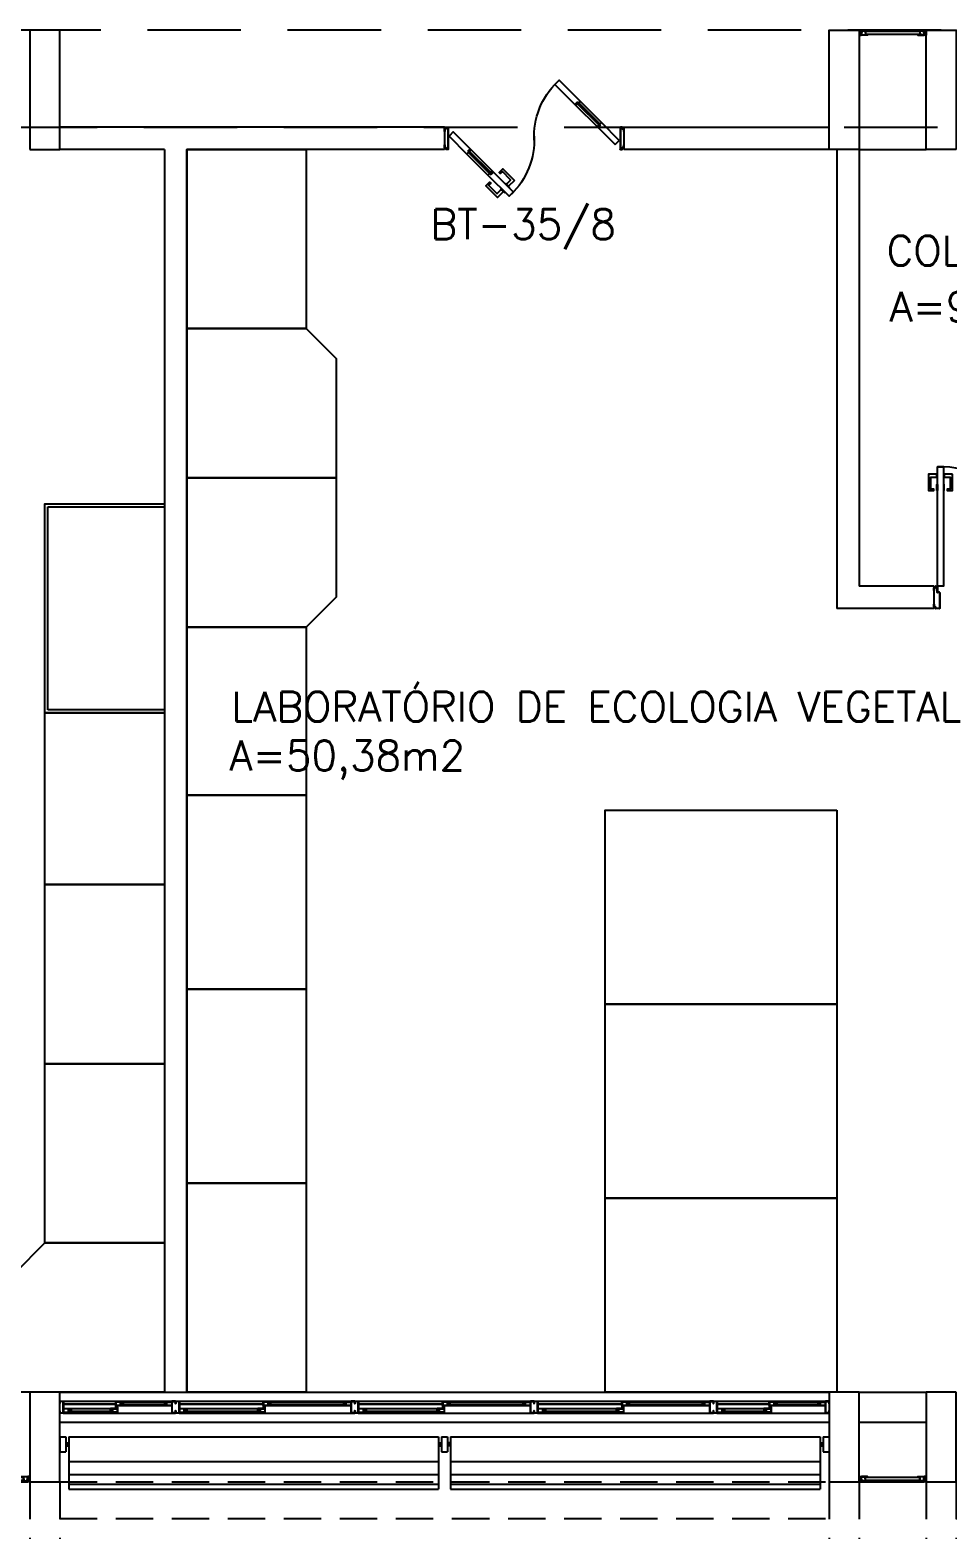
# Model space of a CAD drawing. Header units: millimetres. Extents: x 2128 to 2646, y 1972 to 2207.
# Drawn here: x 2408.46 to 2414.61, y 2008.99 to 2019.04 of the extents above; entities that cross this region are included whole.
import ezdxf

# ---------------------------------------------------------------- set-up
doc = ezdxf.new("R2010")
doc.units = ezdxf.units.MM
doc.linetypes.add('HIDDEN', pattern=[0.375, 0.25, -0.125])
for name, color, linetype in [('AR-ALV', 2, 'Continuous'), ('AR-BANCADAS', 1, 'Continuous'), ('AR-BRISES', 1, 'Continuous'), ('AR-ESQ', 1, 'Continuous'), ('AR-ESTC', 3, 'Continuous'), ('AR-PEITORIL', 1, 'Continuous'), ('AR-PERGOLAPROJ', 1, 'HIDDEN'), ('AR-PORTA', 1, 'Continuous'), ('AR-PROJ', 1, 'HIDDEN'), ('BC- VISTA', 1, 'Continuous'), ('BR-LINHAS', 1, 'Continuous'), ('BR-MONTANTE', 242, 'Continuous'), ('BR-PAINEL', 1, 'Continuous'), ('BR-SUPORTE', 1, 'Continuous'), ('DT-ESQ-BAGUETE-C', 1, 'Continuous'), ('DT-ESQ-BAGUETE-V', 1, 'Continuous'), ('DT-ESQ-CHAPA DOBRADA-V', 1, 'Continuous'), ('DT-ESQ-PERFIL CADEIRA-C', 2, 'Continuous'), ('DT-ESQ-PERFIL CADEIRA-V', 2, 'Continuous'), ('DT-ESQ-PERFIL U SIMPLES-C', 2, 'Continuous'), ('DT-ESQ-PERFIL U-C', 2, 'Continuous'), ('DT-ESQ-PERFIL U-V', 1, 'Continuous'), ('DT-ESQ-VENEZIANA-C', 1, 'Continuous'), ('DT-ESQ-VENEZIANA-V', 1, 'Continuous'), ('DT-ESQ-VIDRO-C', 2, 'Continuous'), ('DT-TXTMOD', 1, 'Continuous'), ('ENDEREÇO', 2, 'Continuous'), ('maçaneta', 1, 'Continuous'), ('mov', 1, 'Continuous'), ('PG-PROJ', 1, 'HIDDEN'), ('PM-PERFIL U-C', 2, 'Continuous'), ('PM-VIDRO', 2, 'Continuous'), ('pm1', 2, 'Continuous'), ('pm2', 2, 'Continuous'), ('TEXTO', 2, 'Continuous'), ('Área', 2, 'Continuous')]:
    doc.layers.add(name, color=color, linetype=linetype)
doc.styles.add('S10', font='simplex.shx', dxfattribs={"height": 0.1})
doc.styles.add('UNB-100', font='simplex.shx', dxfattribs={"height": 0.2})
doc.styles.add('UNB1-100', font='simplex.shx', dxfattribs={"height": 0.2})

# ---------------------------------------------------------------- blocks, each defined once
blk = doc.blocks.new('EF40-P')
at = {"layer": 'DT-ESQ-BAGUETE-C', "ltscale": 0.1}
for points in [[(0.422, -0.08), (0.409, -0.08), (0.409, -0.079), (0.422, -0.079, 0.414214), (0.422, -0.078), (0.422, -0.067, 0.414214), (0.422, -0.067), (0.409, -0.067), (0.409, -0.065), (0.422, -0.065, -0.414214), (0.424, -0.067), (0.424, -0.079, -0.414214)], [(0.702, -0.08), (0.715, -0.08), (0.715, -0.079), (0.702, -0.079, -0.414214), (0.702, -0.078), (0.702, -0.067, -0.414214), (0.702, -0.067), (0.715, -0.067), (0.715, -0.065), (0.702, -0.065, 0.414214), (0.7, -0.067), (0.7, -0.079, 0.414214)], [(1.41, -0.08), (1.396, -0.08), (1.396, -0.079), (1.409, -0.079, 0.414214), (1.41, -0.078), (1.41, -0.067, 0.414214), (1.409, -0.067), (1.396, -0.067), (1.396, -0.065), (1.41, -0.065, -0.414214), (1.411, -0.067), (1.411, -0.079, -0.414214)], [(1.901, -0.08), (1.915, -0.08), (1.915, -0.079), (1.902, -0.079, -0.414214), (1.901, -0.078), (1.901, -0.067, -0.414214), (1.902, -0.067), (1.915, -0.067), (1.915, -0.065), (1.901, -0.065, 0.414214), (1.9, -0.067), (1.9, -0.079, 0.414214)], [(2.61, -0.08), (2.596, -0.08), (2.596, -0.079), (2.609, -0.079, 0.414214), (2.61, -0.078), (2.61, -0.067, 0.414214), (2.609, -0.067), (2.596, -0.067), (2.596, -0.065), (2.61, -0.065, -0.414214), (2.611, -0.067), (2.611, -0.079, -0.414214)], [(3.101, -0.08), (3.115, -0.08), (3.115, -0.079), (3.102, -0.079, -0.414214), (3.101, -0.078), (3.101, -0.067, -0.414214), (3.102, -0.067), (3.115, -0.067), (3.115, -0.065), (3.101, -0.065, 0.414214), (3.1, -0.067), (3.1, -0.079, 0.414214)], [(3.81, -0.08), (3.796, -0.08), (3.796, -0.079), (3.809, -0.079, 0.414214), (3.81, -0.078), (3.81, -0.067, 0.414214), (3.809, -0.067), (3.796, -0.067), (3.796, -0.065), (3.81, -0.065, -0.414214), (3.811, -0.067), (3.811, -0.079, -0.414214)], [(4.301, -0.08), (4.315, -0.08), (4.315, -0.079), (4.302, -0.079, -0.414214), (4.301, -0.078), (4.301, -0.067, -0.414214), (4.302, -0.067), (4.315, -0.067), (4.315, -0.065), (4.301, -0.065, 0.414214), (4.3, -0.067), (4.3, -0.079, 0.414214)], [(4.797, -0.08), (4.784, -0.08), (4.784, -0.079), (4.797, -0.079, 0.414214), (4.797, -0.078), (4.797, -0.067, 0.414214), (4.797, -0.067), (4.784, -0.067), (4.784, -0.065), (4.797, -0.065, -0.414214), (4.799, -0.067), (4.799, -0.079, -0.414214)], [(5.076, -0.08), (5.09, -0.08), (5.09, -0.079), (5.077, -0.079, -0.414214), (5.076, -0.078), (5.076, -0.067, -0.414214), (5.077, -0.067), (5.09, -0.067), (5.09, -0.065), (5.076, -0.065, 0.414214), (5.075, -0.067), (5.075, -0.079, 0.414214)], [(0.073, -0.125), (0.06, -0.125), (0.06, -0.124), (0.073, -0.124, 0.414214), (0.073, -0.123), (0.073, -0.112, 0.414214), (0.073, -0.112), (0.06, -0.112), (0.06, -0.11), (0.073, -0.11, -0.414214), (0.075, -0.112), (0.075, -0.124, -0.414214)], [(0.339, -0.125), (0.352, -0.125), (0.352, -0.124), (0.34, -0.124, -0.414214), (0.339, -0.123), (0.339, -0.112, -0.414214), (0.34, -0.112), (0.352, -0.112), (0.352, -0.11), (0.339, -0.11, 0.414214), (0.337, -0.112), (0.337, -0.124, 0.414214)], [(0.848, -0.125), (0.835, -0.125), (0.835, -0.124), (0.848, -0.124, 0.414214), (0.848, -0.123), (0.848, -0.112, 0.414214), (0.848, -0.112), (0.835, -0.112), (0.835, -0.11), (0.848, -0.11, -0.414214), (0.85, -0.112), (0.85, -0.124, -0.414214)], [(1.326, -0.125), (1.34, -0.125), (1.34, -0.124), (1.327, -0.124, -0.414214), (1.326, -0.123), (1.326, -0.112, -0.414214), (1.327, -0.112), (1.34, -0.112), (1.34, -0.11), (1.326, -0.11, 0.414214), (1.325, -0.112), (1.325, -0.124, 0.414214)], [(2.048, -0.125), (2.035, -0.125), (2.035, -0.124), (2.048, -0.124, 0.414214), (2.048, -0.123), (2.048, -0.112, 0.414214), (2.048, -0.112), (2.035, -0.112), (2.035, -0.11), (2.048, -0.11, -0.414214), (2.05, -0.112), (2.05, -0.124, -0.414214)], [(2.526, -0.125), (2.54, -0.125), (2.54, -0.124), (2.527, -0.124, -0.414214), (2.526, -0.123), (2.526, -0.112, -0.414214), (2.527, -0.112), (2.54, -0.112), (2.54, -0.11), (2.526, -0.11, 0.414214), (2.525, -0.112), (2.525, -0.124, 0.414214)], [(3.248, -0.125), (3.235, -0.125), (3.235, -0.124), (3.248, -0.124, 0.414214), (3.248, -0.123), (3.248, -0.112, 0.414214), (3.248, -0.112), (3.235, -0.112), (3.235, -0.11), (3.248, -0.11, -0.414214), (3.25, -0.112), (3.25, -0.124, -0.414214)], [(3.726, -0.125), (3.74, -0.125), (3.74, -0.124), (3.727, -0.124, -0.414214), (3.726, -0.123), (3.726, -0.112, -0.414214), (3.727, -0.112), (3.74, -0.112), (3.74, -0.11), (3.726, -0.11, 0.414214), (3.725, -0.112), (3.725, -0.124, 0.414214)], [(4.448, -0.125), (4.435, -0.125), (4.435, -0.124), (4.448, -0.124, 0.414214), (4.448, -0.123), (4.448, -0.112, 0.414214), (4.448, -0.112), (4.435, -0.112), (4.435, -0.11), (4.448, -0.11, -0.414214), (4.45, -0.112), (4.45, -0.124, -0.414214)], [(4.714, -0.125), (4.727, -0.125), (4.727, -0.124), (4.714, -0.124, -0.414214), (4.714, -0.123), (4.714, -0.112, -0.414214), (4.714, -0.112), (4.727, -0.112), (4.727, -0.11), (4.714, -0.11, 0.414214), (4.712, -0.112), (4.712, -0.124, 0.414214)]]:
    blk.add_lwpolyline(points, format="xyb", close=True, dxfattribs=at)
at = {"layer": 'DT-ESQ-BAGUETE-V', "ltscale": 0.1}
for p, q in [((0.422, -0.065), (0.702, -0.065)), ((1.41, -0.065), (1.901, -0.065)), ((2.61, -0.065), (3.101, -0.065)), ((3.81, -0.065), (4.301, -0.065)), ((4.797, -0.065), (5.076, -0.065)), ((0.073, -0.11), (0.339, -0.11)), ((0.848, -0.11), (1.326, -0.11)), ((2.048, -0.11), (2.526, -0.11)), ((3.248, -0.11), (3.726, -0.11)), ((4.448, -0.11), (4.714, -0.11))]:
    blk.add_line(p, q, dxfattribs=at)
at = {"layer": 'DT-ESQ-CHAPA DOBRADA-V', "ltscale": 0.1}
for p, q in [((0.025, -0.077), (0.374, -0.077)), ((0.025, -0.08), (0.374, -0.08)), ((0.8, -0.077), (1.361, -0.077)), ((0.8, -0.08), (1.361, -0.08)), ((2, -0.077), (2.561, -0.077)), ((2, -0.08), (2.561, -0.08)), ((3.2, -0.077), (3.761, -0.077)), ((3.2, -0.08), (3.761, -0.08)), ((4.4, -0.077), (4.749, -0.077)), ((4.4, -0.08), (4.749, -0.08))]:
    blk.add_line(p, q, dxfattribs=at)
at = {"layer": 'DT-ESQ-PERFIL CADEIRA-C', "ltscale": 0.1}
for p, q in [((0.376, -0.088), (0.422, -0.088)), ((0.75, -0.088), (0.702, -0.088)), ((1.363, -0.088), (1.41, -0.088)), ((1.95, -0.088), (1.901, -0.088)), ((2.563, -0.088), (2.61, -0.088)), ((3.15, -0.088), (3.101, -0.088)), ((3.763, -0.088), (3.81, -0.088)), ((4.35, -0.088), (4.301, -0.088)), ((4.751, -0.088), (4.797, -0.088)), ((5.125, -0.088), (5.076, -0.088)), ((0.025, -0.134), (0.073, -0.134)), ((0.385, -0.134), (0.339, -0.134)), ((0.8, -0.134), (0.848, -0.134)), ((1.373, -0.134), (1.326, -0.134)), ((2, -0.134), (2.048, -0.134)), ((2.573, -0.134), (2.526, -0.134)), ((3.2, -0.134), (3.248, -0.134)), ((3.773, -0.134), (3.726, -0.134)), ((4.4, -0.134), (4.448, -0.134)), ((4.76, -0.134), (4.714, -0.134))]:
    blk.add_line(p, q, dxfattribs=at)
for points in [[(0.422, -0.087, -1), (0.422, -0.09), (0.376, -0.09, -0.414214), (0.374, -0.088), (0.374, -0.067, -0.414214), (0.376, -0.065), (0.407, -0.065, -0.414214), (0.409, -0.067), (0.409, -0.087)], [(0.409, -0.088, -0.198913), (0.408, -0.088, -0.198913), (0.407, -0.087), (0.407, -0.067, 0.414214), (0.407, -0.067), (0.376, -0.067, 0.414214), (0.375, -0.067), (0.375, -0.088, 0.414214), (0.376, -0.088)], [(0.702, -0.09), (0.75, -0.09), (0.75, -0.088), (0.715, -0.088, 0.198912), (0.716, -0.088, 0.198913), (0.716, -0.087), (0.716, -0.067, -0.414214), (0.717, -0.067), (0.75, -0.067), (0.75, -0.065), (0.716, -0.065, 0.414214), (0.715, -0.067), (0.715, -0.079), (0.715, -0.08), (0.715, -0.087), (0.702, -0.087, 1)], [(1.41, -0.087, -1), (1.41, -0.09), (1.363, -0.09, -0.414214), (1.361, -0.088), (1.361, -0.067, -0.414214), (1.363, -0.065), (1.395, -0.065, -0.414214), (1.396, -0.067), (1.396, -0.087)], [(1.396, -0.088, -0.198913), (1.395, -0.088, -0.198913), (1.395, -0.087), (1.395, -0.067, 0.414214), (1.394, -0.067), (1.363, -0.067, 0.414214), (1.363, -0.067), (1.363, -0.088, 0.414214), (1.363, -0.088)], [(1.901, -0.09), (1.95, -0.09), (1.95, -0.088), (1.915, -0.088, 0.198912), (1.916, -0.088, 0.198913), (1.916, -0.087), (1.916, -0.067, -0.414214), (1.917, -0.067), (1.95, -0.067), (1.95, -0.065), (1.916, -0.065, 0.414214), (1.915, -0.067), (1.915, -0.079), (1.915, -0.08), (1.915, -0.087), (1.901, -0.087, 1)], [(2.61, -0.087, -1), (2.61, -0.09), (2.563, -0.09, -0.414214), (2.561, -0.088), (2.561, -0.067, -0.414214), (2.563, -0.065), (2.595, -0.065, -0.414214), (2.596, -0.067), (2.596, -0.087)], [(2.596, -0.088, -0.198913), (2.595, -0.088, -0.198913), (2.595, -0.087), (2.595, -0.067, 0.414214), (2.594, -0.067), (2.563, -0.067, 0.414214), (2.563, -0.067), (2.563, -0.088, 0.414214), (2.563, -0.088)], [(3.101, -0.09), (3.15, -0.09), (3.15, -0.088), (3.115, -0.088, 0.198912), (3.116, -0.088, 0.198913), (3.116, -0.087), (3.116, -0.067, -0.414214), (3.117, -0.067), (3.15, -0.067), (3.15, -0.065), (3.116, -0.065, 0.414214), (3.115, -0.067), (3.115, -0.079), (3.115, -0.08), (3.115, -0.087), (3.101, -0.087, 1)], [(3.81, -0.087, -1), (3.81, -0.09), (3.763, -0.09, -0.414214), (3.761, -0.088), (3.761, -0.067, -0.414214), (3.763, -0.065), (3.795, -0.065, -0.414214), (3.796, -0.067), (3.796, -0.087)], [(3.796, -0.088, -0.198913), (3.795, -0.088, -0.198913), (3.795, -0.087), (3.795, -0.067, 0.414214), (3.794, -0.067), (3.763, -0.067, 0.414214), (3.763, -0.067), (3.763, -0.088, 0.414214), (3.763, -0.088)], [(4.301, -0.09), (4.35, -0.09), (4.35, -0.088), (4.315, -0.088, 0.198912), (4.316, -0.088, 0.198913), (4.316, -0.087), (4.316, -0.067, -0.414214), (4.317, -0.067), (4.35, -0.067), (4.35, -0.065), (4.316, -0.065, 0.414214), (4.315, -0.067), (4.315, -0.079), (4.315, -0.08), (4.315, -0.087), (4.301, -0.087, 1)], [(4.797, -0.087, -1), (4.797, -0.09), (4.751, -0.09, -0.414214), (4.749, -0.088), (4.749, -0.067, -0.414214), (4.751, -0.065), (4.782, -0.065, -0.414214), (4.784, -0.067), (4.784, -0.087)], [(4.784, -0.088, -0.198913), (4.783, -0.088, -0.198913), (4.782, -0.087), (4.782, -0.067, 0.414214), (4.782, -0.067), (4.751, -0.067, 0.414214), (4.75, -0.067), (4.75, -0.088, 0.414214), (4.751, -0.088)], [(5.076, -0.09), (5.125, -0.09), (5.125, -0.088), (5.09, -0.088, 0.198912), (5.091, -0.088, 0.198913), (5.091, -0.087), (5.091, -0.067, -0.414214), (5.092, -0.067), (5.125, -0.067), (5.125, -0.065), (5.091, -0.065, 0.414214), (5.09, -0.067), (5.09, -0.079), (5.09, -0.08), (5.09, -0.087), (5.076, -0.087, 1)], [(0.073, -0.135), (0.025, -0.135), (0.025, -0.134), (0.06, -0.134, -0.198912), (0.059, -0.133, -0.198913), (0.059, -0.132), (0.059, -0.112, 0.414214), (0.058, -0.112), (0.025, -0.112), (0.025, -0.11), (0.059, -0.11, -0.414214), (0.06, -0.112), (0.06, -0.124), (0.06, -0.125), (0.06, -0.132), (0.073, -0.132, -1)], [(0.339, -0.132, 1), (0.339, -0.135), (0.385, -0.135, 0.414214), (0.387, -0.133), (0.387, -0.112, 0.414214), (0.385, -0.11), (0.354, -0.11, 0.414214), (0.352, -0.112), (0.352, -0.132)], [(0.352, -0.134, 0.198913), (0.354, -0.133, 0.198913), (0.354, -0.132), (0.354, -0.112, -0.414214), (0.354, -0.112), (0.385, -0.112, -0.414214), (0.386, -0.112), (0.386, -0.133, -0.414214), (0.385, -0.134)], [(0.848, -0.135), (0.8, -0.135), (0.8, -0.134), (0.835, -0.134, -0.198912), (0.834, -0.133, -0.198913), (0.833, -0.132), (0.833, -0.112, 0.414214), (0.833, -0.112), (0.8, -0.112), (0.8, -0.11), (0.833, -0.11, -0.414214), (0.835, -0.112), (0.835, -0.124), (0.835, -0.125), (0.835, -0.132), (0.848, -0.132, -1)], [(1.326, -0.132, 1), (1.326, -0.135), (1.373, -0.135, 0.414214), (1.375, -0.133), (1.375, -0.112, 0.414214), (1.373, -0.11), (1.341, -0.11, 0.414214), (1.34, -0.112), (1.34, -0.132)], [(1.34, -0.134, 0.198913), (1.341, -0.133, 0.198913), (1.341, -0.132), (1.341, -0.112, -0.414214), (1.342, -0.112), (1.373, -0.112, -0.414214), (1.373, -0.112), (1.373, -0.133, -0.414214), (1.373, -0.134)], [(2.048, -0.135), (2, -0.135), (2, -0.134), (2.035, -0.134, -0.198912), (2.034, -0.133, -0.198913), (2.033, -0.132), (2.033, -0.112, 0.414214), (2.033, -0.112), (2, -0.112), (2, -0.11), (2.033, -0.11, -0.414214), (2.035, -0.112), (2.035, -0.124), (2.035, -0.125), (2.035, -0.132), (2.048, -0.132, -1)], [(2.526, -0.132, 1), (2.526, -0.135), (2.573, -0.135, 0.414214), (2.575, -0.133), (2.575, -0.112, 0.414214), (2.573, -0.11), (2.541, -0.11, 0.414214), (2.54, -0.112), (2.54, -0.132)], [(2.54, -0.134, 0.198913), (2.541, -0.133, 0.198913), (2.541, -0.132), (2.541, -0.112, -0.414214), (2.542, -0.112), (2.573, -0.112, -0.414214), (2.573, -0.112), (2.573, -0.133, -0.414214), (2.573, -0.134)], [(3.248, -0.135), (3.2, -0.135), (3.2, -0.134), (3.235, -0.134, -0.198912), (3.234, -0.133, -0.198913), (3.233, -0.132), (3.233, -0.112, 0.414214), (3.233, -0.112), (3.2, -0.112), (3.2, -0.11), (3.233, -0.11, -0.414214), (3.235, -0.112), (3.235, -0.124), (3.235, -0.125), (3.235, -0.132), (3.248, -0.132, -1)], [(3.726, -0.132, 1), (3.726, -0.135), (3.773, -0.135, 0.414214), (3.775, -0.133), (3.775, -0.112, 0.414214), (3.773, -0.11), (3.741, -0.11, 0.414214), (3.74, -0.112), (3.74, -0.132)], [(3.74, -0.134, 0.198913), (3.741, -0.133, 0.198913), (3.741, -0.132), (3.741, -0.112, -0.414214), (3.742, -0.112), (3.773, -0.112, -0.414214), (3.773, -0.112), (3.773, -0.133, -0.414214), (3.773, -0.134)], [(4.448, -0.135), (4.4, -0.135), (4.4, -0.134), (4.435, -0.134, -0.198912), (4.434, -0.133, -0.198913), (4.433, -0.132), (4.433, -0.112, 0.414214), (4.433, -0.112), (4.4, -0.112), (4.4, -0.11), (4.433, -0.11, -0.414214), (4.435, -0.112), (4.435, -0.124), (4.435, -0.125), (4.435, -0.132), (4.448, -0.132, -1)], [(4.714, -0.132, 1), (4.714, -0.135), (4.76, -0.135, 0.414214), (4.762, -0.133), (4.762, -0.112, 0.414214), (4.76, -0.11), (4.729, -0.11, 0.414214), (4.727, -0.112), (4.727, -0.132)], [(4.727, -0.134, 0.198913), (4.729, -0.133, 0.198913), (4.729, -0.132), (4.729, -0.112, -0.414214), (4.729, -0.112), (4.76, -0.112, -0.414214), (4.761, -0.112), (4.761, -0.133, -0.414214), (4.76, -0.134)]]:
    blk.add_lwpolyline(points, format="xyb", close=True, dxfattribs=at)
at = {"layer": 'DT-ESQ-PERFIL CADEIRA-V', "ltscale": 0.1}
for p, q in [((0.407, -0.09), (0.702, -0.09)), ((1.395, -0.09), (1.901, -0.09)), ((2.595, -0.09), (3.101, -0.09)), ((3.795, -0.09), (4.301, -0.09)), ((4.782, -0.09), (5.076, -0.09)), ((0.073, -0.135), (0.339, -0.135)), ((0.848, -0.135), (1.326, -0.135)), ((2.048, -0.135), (2.526, -0.135)), ((3.248, -0.135), (3.726, -0.135)), ((4.448, -0.135), (4.714, -0.135))]:
    blk.add_line(p, q, dxfattribs=at)
at = {"layer": 'DT-ESQ-PERFIL U SIMPLES-C', "ltscale": 0.1}
for points in [[(0.376, -0.102), (0.384, -0.102), (0.384, -0.1), (0.376, -0.1, -0.414214), (0.375, -0.1), (0.375, -0.092, -0.414214), (0.376, -0.091), (0.384, -0.091), (0.384, -0.09), (0.376, -0.09, 0.414214), (0.374, -0.092), (0.374, -0.1, 0.414214)], [(0.385, -0.098), (0.377, -0.098), (0.377, -0.1), (0.385, -0.1, -0.414214), (0.386, -0.1), (0.386, -0.108, -0.414214), (0.385, -0.109), (0.377, -0.109), (0.377, -0.11), (0.385, -0.11, 0.414214), (0.387, -0.108), (0.387, -0.1, 0.414214)], [(1.363, -0.102), (1.371, -0.102), (1.371, -0.1), (1.363, -0.1, -0.414214), (1.363, -0.1), (1.363, -0.092, -0.414214), (1.363, -0.091), (1.371, -0.091), (1.371, -0.09), (1.363, -0.09, 0.414214), (1.361, -0.092), (1.361, -0.1, 0.414214)], [(1.373, -0.098), (1.365, -0.098), (1.365, -0.1), (1.373, -0.1, -0.414214), (1.373, -0.1), (1.373, -0.108, -0.414214), (1.373, -0.109), (1.365, -0.109), (1.365, -0.11), (1.373, -0.11, 0.414214), (1.375, -0.108), (1.375, -0.1, 0.414214)], [(2.563, -0.102), (2.571, -0.102), (2.571, -0.1), (2.563, -0.1, -0.414214), (2.563, -0.1), (2.563, -0.092, -0.414214), (2.563, -0.091), (2.571, -0.091), (2.571, -0.09), (2.563, -0.09, 0.414214), (2.561, -0.092), (2.561, -0.1, 0.414214)], [(2.573, -0.098), (2.565, -0.098), (2.565, -0.1), (2.573, -0.1, -0.414214), (2.573, -0.1), (2.573, -0.108, -0.414214), (2.573, -0.109), (2.565, -0.109), (2.565, -0.11), (2.573, -0.11, 0.414214), (2.575, -0.108), (2.575, -0.1, 0.414214)], [(3.763, -0.102), (3.771, -0.102), (3.771, -0.1), (3.763, -0.1, -0.414214), (3.763, -0.1), (3.763, -0.092, -0.414214), (3.763, -0.091), (3.771, -0.091), (3.771, -0.09), (3.763, -0.09, 0.414214), (3.761, -0.092), (3.761, -0.1, 0.414214)], [(3.773, -0.098), (3.765, -0.098), (3.765, -0.1), (3.773, -0.1, -0.414214), (3.773, -0.1), (3.773, -0.108, -0.414214), (3.773, -0.109), (3.765, -0.109), (3.765, -0.11), (3.773, -0.11, 0.414214), (3.775, -0.108), (3.775, -0.1, 0.414214)], [(4.751, -0.102), (4.759, -0.102), (4.759, -0.1), (4.751, -0.1, -0.414214), (4.75, -0.1), (4.75, -0.092, -0.414214), (4.751, -0.091), (4.759, -0.091), (4.759, -0.09), (4.751, -0.09, 0.414214), (4.749, -0.092), (4.749, -0.1, 0.414214)], [(4.76, -0.098), (4.752, -0.098), (4.752, -0.1), (4.76, -0.1, -0.414214), (4.761, -0.1), (4.761, -0.108, -0.414214), (4.76, -0.109), (4.752, -0.109), (4.752, -0.11), (4.76, -0.11, 0.414214), (4.762, -0.108), (4.762, -0.1, 0.414214)]]:
    blk.add_lwpolyline(points, format="xyb", close=True, dxfattribs=at)
at = {"layer": 'DT-ESQ-PERFIL U-C', "ltscale": 0.1}
for points in [[(0, -0.062, -0.414214), (0.001, -0.06), (0.023, -0.06, -0.414214), (0.025, -0.062), (0.025, -0.139, -0.414214), (0.023, -0.14), (0.001, -0.14, -0.414214), (0, -0.139), (0, -0.125), (0.001, -0.125), (0.001, -0.138, 0.414214), (0.002, -0.139), (0.023, -0.139, 0.414214), (0.023, -0.138), (0.023, -0.062, 0.414214), (0.023, -0.062), (0.002, -0.062, 0.414214), (0.001, -0.062), (0.001, -0.075), (0, -0.075)], [(0.775, -0.062, 0.414214), (0.773, -0.06), (0.751, -0.06, 0.414214), (0.75, -0.062), (0.75, -0.139, 0.414214), (0.751, -0.14), (0.773, -0.14, 0.414214), (0.775, -0.139), (0.775, -0.125), (0.773, -0.125), (0.773, -0.138, -0.414214), (0.773, -0.139), (0.752, -0.139, -0.414214), (0.751, -0.138), (0.751, -0.062, -0.414214), (0.752, -0.062), (0.773, -0.062, -0.414214), (0.773, -0.062), (0.773, -0.075), (0.775, -0.075)], [(0.775, -0.062, -0.414214), (0.776, -0.06), (0.798, -0.06, -0.414214), (0.8, -0.062), (0.8, -0.139, -0.414214), (0.798, -0.14), (0.776, -0.14, -0.414214), (0.775, -0.139), (0.775, -0.125), (0.776, -0.125), (0.776, -0.138, 0.414214), (0.777, -0.139), (0.798, -0.139, 0.414214), (0.798, -0.138), (0.798, -0.062, 0.414214), (0.798, -0.062), (0.777, -0.062, 0.414214), (0.776, -0.062), (0.776, -0.075), (0.775, -0.075)], [(1.975, -0.062, 0.414214), (1.973, -0.06), (1.951, -0.06, 0.414214), (1.95, -0.062), (1.95, -0.139, 0.414214), (1.951, -0.14), (1.973, -0.14, 0.414214), (1.975, -0.139), (1.975, -0.125), (1.973, -0.125), (1.973, -0.138, -0.414214), (1.973, -0.139), (1.952, -0.139, -0.414214), (1.951, -0.138), (1.951, -0.062, -0.414214), (1.952, -0.062), (1.973, -0.062, -0.414214), (1.973, -0.062), (1.973, -0.075), (1.975, -0.075)], [(1.975, -0.062, -0.414214), (1.976, -0.06), (1.998, -0.06, -0.414214), (2, -0.062), (2, -0.139, -0.414214), (1.998, -0.14), (1.976, -0.14, -0.414214), (1.975, -0.139), (1.975, -0.125), (1.976, -0.125), (1.976, -0.138, 0.414214), (1.977, -0.139), (1.998, -0.139, 0.414214), (1.998, -0.138), (1.998, -0.062, 0.414214), (1.998, -0.062), (1.977, -0.062, 0.414214), (1.976, -0.062), (1.976, -0.075), (1.975, -0.075)], [(3.175, -0.062, 0.414214), (3.173, -0.06), (3.151, -0.06, 0.414214), (3.15, -0.062), (3.15, -0.139, 0.414214), (3.151, -0.14), (3.173, -0.14, 0.414214), (3.175, -0.139), (3.175, -0.125), (3.173, -0.125), (3.173, -0.138, -0.414214), (3.173, -0.139), (3.152, -0.139, -0.414214), (3.151, -0.138), (3.151, -0.062, -0.414214), (3.152, -0.062), (3.173, -0.062, -0.414214), (3.173, -0.062), (3.173, -0.075), (3.175, -0.075)], [(3.175, -0.062, -0.414214), (3.176, -0.06), (3.198, -0.06, -0.414214), (3.2, -0.062), (3.2, -0.139, -0.414214), (3.198, -0.14), (3.176, -0.14, -0.414214), (3.175, -0.139), (3.175, -0.125), (3.176, -0.125), (3.176, -0.138, 0.414214), (3.177, -0.139), (3.198, -0.139, 0.414214), (3.198, -0.138), (3.198, -0.062, 0.414214), (3.198, -0.062), (3.177, -0.062, 0.414214), (3.176, -0.062), (3.176, -0.075), (3.175, -0.075)], [(4.375, -0.062, 0.414214), (4.373, -0.06), (4.351, -0.06, 0.414214), (4.35, -0.062), (4.35, -0.139, 0.414214), (4.351, -0.14), (4.373, -0.14, 0.414214), (4.375, -0.139), (4.375, -0.125), (4.373, -0.125), (4.373, -0.138, -0.414214), (4.373, -0.139), (4.352, -0.139, -0.414214), (4.351, -0.138), (4.351, -0.062, -0.414214), (4.352, -0.062), (4.373, -0.062, -0.414214), (4.373, -0.062), (4.373, -0.075), (4.375, -0.075)], [(4.375, -0.062, -0.414214), (4.376, -0.06), (4.398, -0.06, -0.414214), (4.4, -0.062), (4.4, -0.139, -0.414214), (4.398, -0.14), (4.376, -0.14, -0.414214), (4.375, -0.139), (4.375, -0.125), (4.376, -0.125), (4.376, -0.138, 0.414214), (4.377, -0.139), (4.398, -0.139, 0.414214), (4.398, -0.138), (4.398, -0.062, 0.414214), (4.398, -0.062), (4.377, -0.062, 0.414214), (4.376, -0.062), (4.376, -0.075), (4.375, -0.075)], [(5.15, -0.062, 0.414214), (5.148, -0.06), (5.126, -0.06, 0.414214), (5.125, -0.062), (5.125, -0.139, 0.414214), (5.126, -0.14), (5.148, -0.14, 0.414214), (5.15, -0.139), (5.15, -0.125), (5.148, -0.125), (5.148, -0.138, -0.414214), (5.148, -0.139), (5.127, -0.139, -0.414214), (5.126, -0.138), (5.126, -0.062, -0.414214), (5.127, -0.062), (5.148, -0.062, -0.414214), (5.148, -0.062), (5.148, -0.075), (5.15, -0.075)]]:
    blk.add_lwpolyline(points, format="xyb", close=True, dxfattribs=at)
at = {"layer": 'DT-ESQ-PERFIL U-V', "ltscale": 0.1}
for p, q in [((0.023, -0.06), (0.751, -0.06)), ((0.798, -0.06), (1.951, -0.06)), ((1.998, -0.06), (3.151, -0.06)), ((3.198, -0.06), (4.351, -0.06)), ((4.398, -0.06), (5.126, -0.06)), ((0.023, -0.14), (0.751, -0.14)), ((0.798, -0.14), (1.951, -0.14)), ((1.998, -0.14), (3.151, -0.14)), ((3.198, -0.14), (4.351, -0.14)), ((4.398, -0.14), (5.126, -0.14))]:
    blk.add_line(p, q, dxfattribs=at)
at = {"layer": 'DT-ESQ-VIDRO-C', "ltscale": 0.1}
for points in [[(0.713, -0.085), (0.713, -0.082), (0.412, -0.082), (0.412, -0.085)], [(1.912, -0.085), (1.912, -0.082), (1.399, -0.082), (1.399, -0.085)], [(3.112, -0.085), (3.112, -0.082), (2.599, -0.082), (2.599, -0.085)], [(4.312, -0.085), (4.312, -0.082), (3.799, -0.082), (3.799, -0.085)], [(5.087, -0.085), (5.087, -0.082), (4.786, -0.082), (4.786, -0.085)], [(0.063, -0.13), (0.063, -0.127), (0.349, -0.127), (0.349, -0.13)], [(0.838, -0.13), (0.838, -0.127), (1.337, -0.127), (1.337, -0.13)], [(2.038, -0.13), (2.038, -0.127), (2.537, -0.127), (2.537, -0.13)], [(3.238, -0.13), (3.238, -0.127), (3.737, -0.127), (3.737, -0.13)], [(4.438, -0.13), (4.438, -0.127), (4.724, -0.127), (4.724, -0.13)]]:
    blk.add_lwpolyline(points, close=True, dxfattribs=at)
at = {"layer": 'DT-TXTMOD', "ltscale": 0.1, "style": 'S10', "flags": 3}
for tag, p in [('M01', (0.025, -0.28)), ('M02', (0.325, -0.28)), ('M03', (0.627, -0.28)), ('M04', (0.929, -0.28)), ('M05', (1.231, -0.28)), ('M06', (1.532, -0.28)), ('M07', (1.834, -0.28)), ('M08', (2.136, -0.28)), ('M09', (2.438, -0.28)), ('M10', (2.739, -0.28)), ('M11', (3.041, -0.28)), ('M12', (3.343, -0.28)), ('M13', (3.645, -0.28)), ('M14', (3.946, -0.28)), ('M15', (4.248, -0.28)), ('M16', (4.55, -0.28)), ('M17', (4.852, -0.28))]:
    blk.add_attdef(tag, p, '', height=0.1, dxfattribs=at)
blk = doc.blocks.new('EF01-P')
at = {"layer": 'DT-ESQ-BAGUETE-C', "ltscale": 0.1}
for points in [[(0.002, 0.035), (0.015, 0.035), (0.015, 0.033), (0.002, 0.033), (0.002, 0.005), (0.015, 0.005), (0.015, 0.004), (0.002, 0.004, -0.414214), (0, 0.005), (0, 0.033, -0.414214)], [(0.448, 0.035), (0.435, 0.035), (0.435, 0.033), (0.448, 0.033), (0.448, 0.005), (0.435, 0.005), (0.435, 0.004), (0.448, 0.004, 0.414214), (0.45, 0.005), (0.45, 0.033, 0.414214)]]:
    blk.add_lwpolyline(points, format="xyb", close=True, dxfattribs=at)
at = {"layer": 'DT-ESQ-PERFIL CADEIRA-C', "ltscale": 0.1}
for points in [[(0.01, 0.002), (0.01, 0.003), (0.002, 0.003, 1), (0.002, 0), (0.015, 0, 0.414214), (0.016, 0.002), (0.016, 0.033), (0.043, 0.033)], [(0.043, 0.006), (0.018, 0.006), (0.018, 0.016), (0.016, 0.016), (0.016, 0.006, 0.414214), (0.018, 0.005), (0.043, 0.005), (0.056, 0.005, 1), (0.056, 0.008), (0.043, 0.008), (0.043, 0.02), (0.043, 0.032), (0.056, 0.032, 1), (0.056, 0.035), (0.043, 0.035), (0.016, 0.035, 0.414214), (0.015, 0.033), (0.015, 0.002), (0.002, 0.002)], [(0.041, 0.02), (0.041, 0.032, -0.414214), (0.043, 0.033), (0.056, 0.033)], [(0.041, 0.02), (0.041, 0.008, 0.414214), (0.043, 0.006), (0.056, 0.006)], [(0.407, 0.006), (0.432, 0.006), (0.432, 0.016), (0.433, 0.016), (0.433, 0.006, -0.414214), (0.432, 0.005), (0.407, 0.005), (0.394, 0.005, -1), (0.394, 0.008), (0.407, 0.008), (0.407, 0.02), (0.407, 0.032), (0.394, 0.032, -1), (0.394, 0.035), (0.407, 0.035), (0.433, 0.035, -0.414214), (0.435, 0.033), (0.435, 0.002), (0.448, 0.002)], [(0.408, 0.02), (0.408, 0.032, 0.414214), (0.407, 0.033), (0.394, 0.033)], [(0.408, 0.02), (0.408, 0.008, -0.414214), (0.407, 0.006), (0.394, 0.006)], [(0.44, 0.002), (0.44, 0.003), (0.448, 0.003, -1), (0.448, 0), (0.435, 0, -0.414214), (0.433, 0.002), (0.433, 0.033), (0.407, 0.033)]]:
    blk.add_lwpolyline(points, format="xyb", dxfattribs=at)
at = {"layer": 'DT-ESQ-PERFIL CADEIRA-V', "ltscale": 0.1}
blk.add_line((0.015, 0), (0.435, 0), dxfattribs=at)
at = {"layer": 'DT-ESQ-VENEZIANA-C', "ltscale": 0.1}
for p, q in [((0.043, 0.011), (0.407, 0.011)), ((0.043, 0.009), (0.407, 0.009))]:
    blk.add_line(p, q, dxfattribs=at)
at = {"layer": 'DT-ESQ-VENEZIANA-V', "ltscale": 0.1}
blk.add_line((0.043, 0.031), (0.407, 0.031), dxfattribs=at)
blk = doc.blocks.new('BR-MODULO1')
at = {"layer": 'BR-LINHAS'}
for p, q in [((0.06, -0.265), (2.535, -0.265)), ((2.615, -0.265), (5.09, -0.265)), ((0.06, -0.352), (2.535, -0.352)), ((2.615, -0.352), (5.09, -0.352)), ((0.06, -0.415), (2.535, -0.415)), ((2.615, -0.415), (5.09, -0.415))]:
    blk.add_line(p, q, dxfattribs=at)
at = {"layer": 'BR-MONTANTE'}
for p, q in [((0, -0.1), (0, -0.2)), ((0, -0.1), (0.04, -0.1)), ((0.04, -0.1), (0.04, -0.2)), ((2.555, -0.1), (2.595, -0.1)), ((2.555, -0.1), (2.555, -0.2)), ((2.595, -0.1), (2.595, -0.2)), ((5.11, -0.1), (5.11, -0.2)), ((5.11, -0.1), (5.15, -0.1)), ((5.15, -0.1), (5.15, -0.2)), ((0, -0.2), (0.04, -0.2)), ((2.555, -0.2), (2.595, -0.2)), ((5.11, -0.2), (5.15, -0.2))]:
    blk.add_line(p, q, dxfattribs=at)
at = {"layer": 'BR-PAINEL'}
for p, q in [((0.06, -0.1), (2.535, -0.1)), ((0.06, -0.1), (0.06, -0.45)), ((2.535, -0.1), (2.535, -0.45)), ((2.615, -0.1), (2.615, -0.45)), ((2.615, -0.1), (5.09, -0.1)), ((5.09, -0.1), (5.09, -0.45)), ((0.06, -0.45), (2.535, -0.45)), ((2.615, -0.45), (5.09, -0.45))]:
    blk.add_line(p, q, dxfattribs=at)
at = {"layer": 'BR-SUPORTE'}
for p, q in [((0.04, -0.14), (0.06, -0.14)), ((0.04, -0.16), (0.06, -0.16)), ((0.05, -0.14), (0.05, -0.16)), ((2.535, -0.14), (2.555, -0.14)), ((2.535, -0.16), (2.555, -0.16)), ((2.545, -0.14), (2.545, -0.16)), ((2.615, -0.14), (2.595, -0.14)), ((2.615, -0.16), (2.595, -0.16)), ((2.605, -0.14), (2.605, -0.16)), ((5.09, -0.14), (5.11, -0.14)), ((5.09, -0.16), (5.11, -0.16)), ((5.1, -0.14), (5.1, -0.16))]:
    blk.add_line(p, q, dxfattribs=at)
blk = doc.blocks.new('PG-MODULO1-PJ-B')
at = {"layer": 'PG-PROJ'}
for p, q in [((0, 0), (0, -3)), ((5.55, 0), (5.55, -3)), ((0.2, 0), (5.35, 0)), ((0.2, 0), (0.2, -3)), ((5.35, 0), (5.35, -3)), ((0.2, -0.245), (5.35, -0.245)), ((0.2, -0.555), (5.35, -0.555)), ((0.2, -0.685), (5.35, -0.685)), ((0.2, -0.995), (5.35, -0.995)), ((0.2, -1.125), (5.35, -1.125)), ((0.2, -1.435), (5.35, -1.435)), ((0.2, -1.565), (5.35, -1.565)), ((0.2, -1.875), (5.35, -1.875)), ((0.2, -2.005), (5.35, -2.005)), ((0.2, -2.315), (5.35, -2.315)), ((0.2, -2.445), (5.35, -2.445)), ((0.2, -2.755), (5.35, -2.755)), ((0.2, -3), (0, -3)), ((5.35, -3), (5.55, -3))]:
    blk.add_line(p, q, dxfattribs=at)
blk = doc.blocks.new('PM7B')
at = {"layer": 'maçaneta'}
for points in [[(0.732, -0.208), (0.771, -0.247), (0.785, -0.233), (0.758, -0.206, -0.414214), (0.758, -0.204), (0.813, -0.148), (0.827, -0.162), (0.834, -0.155), (0.81, -0.13)], [(0.806, -0.282), (0.845, -0.321), (0.923, -0.243), (0.898, -0.219), (0.891, -0.226), (0.905, -0.24), (0.849, -0.295, -0.414214), (0.847, -0.295), (0.82, -0.268)], [(0.845, -0.321), (0.806, -0.282), (0.82, -0.268), (0.847, -0.295, 0.414214), (0.849, -0.295), (0.905, -0.24), (0.891, -0.226), (0.898, -0.219), (0.923, -0.243)]]:
    blk.add_lwpolyline(points, format="xyb", close=True, dxfattribs=at)
for points in [[(0.792, -0.226), (0.764, -0.254), (0.767, -0.258), (0.795, -0.229)], [(0.792, -0.226), (0.764, -0.254), (0.767, -0.258), (0.795, -0.229)], [(0.827, -0.261), (0.799, -0.289), (0.795, -0.286), (0.824, -0.258)], [(0.827, -0.261), (0.799, -0.289), (0.795, -0.286), (0.824, -0.258)]]:
    blk.add_lwpolyline(points, close=True, dxfattribs=at)
at = {"layer": 'mov'}
for centre, start, end in [((0.099, 0.089), 356.8029, 46.3992), ((1.101, 0.061), 176.8029, 226.3992)]:
    blk.add_arc(centre, 0.501, start, end, dxfattribs=at)
at = {"layer": 'PM-PERFIL U-C'}
for p, q in [((0, 0.12), (0, 0.139)), ((0.002, 0.12), (0, 0.12)), ((0.001, 0.14), (0.01, 0.14)), ((0.01, 0.138), (0.002, 0.138)), ((0.002, 0.138), (0.002, 0.12)), ((0.01, 0.14), (0.01, 0.149)), ((0.012, 0.15), (0.023, 0.15)), ((0.023, 0.148), (0.012, 0.148)), ((0.012, 0.148), (0.012, 0.14)), ((0.023, 0.148), (0.023, 0.002)), ((0.025, 0.149), (0.025, 0.001)), ((1.175, 0.149), (1.175, 0.001)), ((1.188, 0.15), (1.176, 0.15)), ((1.177, 0.148), (1.188, 0.148)), ((1.177, 0.148), (1.177, 0.002)), ((1.188, 0.148), (1.188, 0.14)), ((1.189, 0.138), (1.198, 0.138)), ((1.19, 0.14), (1.19, 0.149)), ((1.198, 0.14), (1.19, 0.14)), ((1.198, 0.138), (1.198, 0.12)), ((1.198, 0.12), (1.2, 0.12)), ((1.2, 0.12), (1.2, 0.139)), ((0, 0.012), (0, 0.03)), ((0, 0.03), (0.002, 0.03)), ((0.01, 0.01), (0.001, 0.01)), ((0.002, 0.03), (0.002, 0.012)), ((0.002, 0.012), (0.01, 0.012)), ((0.01, 0.001), (0.01, 0.01)), ((0.012, 0.01), (0.012, 0.002)), ((0.012, 0.002), (0.023, 0.002)), ((0.023, 0), (0.012, 0)), ((1.188, 0.002), (1.177, 0.002)), ((1.176, 0), (1.188, 0)), ((1.188, 0.01), (1.188, 0.002)), ((1.198, 0.012), (1.189, 0.012)), ((1.19, 0.01), (1.198, 0.01)), ((1.19, 0.001), (1.19, 0.01)), ((1.198, 0.03), (1.198, 0.012)), ((1.2, 0.03), (1.198, 0.03)), ((1.2, 0.012), (1.2, 0.03))]:
    blk.add_line(p, q, dxfattribs=at)
for centre, start, end in [((0.001, 0.139), 90, 180), ((0.012, 0.149), 90, 180), ((0.01, 0.14), 270, 0), ((0.023, 0.149), 0, 90), ((1.176, 0.149), 90, 180), ((1.188, 0.149), 0, 90), ((1.189, 0.14), 180, 270), ((1.198, 0.139), 0, 90), ((0.001, 0.012), 180, 270), ((0.01, 0.01), 0, 90), ((0.012, 0.001), 180, 270), ((0.023, 0.001), 269.9386, 0), ((1.176, 0.001), 180, 270.0614), ((1.189, 0.01), 90, 180), ((1.188, 0.001), 270, 0), ((1.198, 0.012), 270, 0)]:
    blk.add_arc(centre, 0.0015, start, end, dxfattribs=at)
at = {"layer": 'PM-VIDRO'}
for p, q in [((0.161, 0.171), (0.302, 0.312)), ((0.309, 0.305), (0.168, 0.164)), ((0.891, -0.155), (1.032, -0.014)), ((1.039, -0.021), (0.898, -0.162))]:
    blk.add_line(p, q, dxfattribs=at)
at = {"layer": 'pm1'}
for p, q in [((0.302, 0.312), (0.291, 0.323)), ((0.302, 0.312), (0.309, 0.319)), ((0.327, 0.302), (0.309, 0.319)), ((0.316, 0.312), (0.309, 0.305)), ((0.32, 0.294), (0.309, 0.305)), ((0.327, 0.302), (0.32, 0.294)), ((0.03, 0.061), (0.15, 0.181)), ((0.178, 0.153), (0.058, 0.033)), ((0.15, 0.181), (0.161, 0.171)), ((0.154, 0.164), (0.161, 0.171)), ((0.171, 0.146), (0.154, 0.164)), ((0.168, 0.164), (0.161, 0.157)), ((0.168, 0.164), (0.178, 0.153)), ((0.178, 0.153), (0.171, 0.146)), ((0.058, 0.033), (0.03, 0.061)), ((1.022, -0.003), (1.029, 0.004)), ((1.029, 0.004), (1.046, -0.014)), ((1.032, -0.014), (1.039, -0.007)), ((1.046, -0.014), (1.039, -0.021)), ((0.873, -0.152), (0.88, -0.144)), ((0.873, -0.152), (0.891, -0.169)), ((0.88, -0.144), (0.891, -0.155)), ((0.884, -0.162), (0.891, -0.155)), ((0.898, -0.162), (0.891, -0.169)), ((0.898, -0.162), (0.909, -0.173))]:
    blk.add_line(p, q, dxfattribs=at)
for points in [[(0.291, 0.323), (0.433, 0.464), (0.461, 0.436), (0.32, 0.294)], [(1.032, -0.014), (1.022, -0.003), (1.142, 0.117), (1.17, 0.089), (1.05, -0.031), (1.039, -0.021)], [(0.909, -0.173), (0.767, -0.314), (0.739, -0.286), (0.873, -0.152)]]:
    blk.add_lwpolyline(points, dxfattribs=at)
at = {"layer": 'pm2', "color": 1}
for p, q in [((0.15, 0.181), (0.291, 0.323)), ((0.32, 0.294), (0.178, 0.153)), ((0.88, -0.144), (1.022, -0.003)), ((1.05, -0.031), (0.909, -0.173))]:
    blk.add_line(p, q, dxfattribs=at)
blk = doc.blocks.new('PM3')
at = {"layer": 'maçaneta'}
for points in [[(0.02, 0.825), (-0.035, 0.825), (-0.035, 0.715), (0, 0.715), (0, 0.725), (-0.02, 0.725), (-0.02, 0.804, -0.414214), (-0.019, 0.805), (0.02, 0.805)], [(0.125, 0.825), (0.07, 0.825), (0.07, 0.805), (0.108, 0.805, -0.414214), (0.11, 0.804), (0.11, 0.725), (0.09, 0.725), (0.09, 0.715), (0.125, 0.715)]]:
    blk.add_lwpolyline(points, format="xyb", close=True, dxfattribs=at)
for points in [[(0.02, 0.715), (0.02, 0.755), (0.025, 0.755), (0.025, 0.715)], [(0.07, 0.715), (0.07, 0.755), (0.065, 0.755), (0.065, 0.715)]]:
    blk.add_lwpolyline(points, close=True, dxfattribs=at)
at = {"layer": 'mov'}
blk.add_arc((0.025, 0.075), 0.8, 0, 90, dxfattribs=at)
at = {"layer": 'PM-PERFIL U-C'}
for p, q in [((0, 0.045), (0, 0.063)), ((0.002, 0.045), (0, 0.045)), ((0.001, 0.065), (0.01, 0.065)), ((0.002, 0.063), (0.002, 0.045)), ((0.01, 0.063), (0.002, 0.063)), ((0.01, 0.065), (0.01, 0.073)), ((0.011, 0.075), (0.023, 0.075)), ((0.012, 0.073), (0.012, 0.064)), ((0.023, 0.073), (0.012, 0.073)), ((0.023, 0.033), (0.023, 0.073)), ((0.038, 0.032), (0.024, 0.032)), ((0.025, 0.073), (0.025, 0.034)), ((0.038, 0.034), (0.025, 0.034)), ((0.038, 0.032), (0.038, -0.073)), ((0.04, 0.032), (0.04, -0.074)), ((0.81, 0.032), (0.81, -0.074)), ((0.812, 0.034), (0.825, 0.034)), ((0.812, 0.032), (0.826, 0.032)), ((0.812, 0.032), (0.812, -0.073)), ((0.825, 0.073), (0.825, 0.034)), ((0.839, 0.075), (0.827, 0.075)), ((0.827, 0.073), (0.838, 0.073)), ((0.827, 0.033), (0.827, 0.073)), ((0.838, 0.073), (0.838, 0.064)), ((0.84, 0.065), (0.84, 0.073)), ((0.849, 0.065), (0.84, 0.065)), ((0.84, 0.063), (0.848, 0.063)), ((0.848, 0.063), (0.848, 0.045)), ((0.848, 0.045), (0.85, 0.045)), ((0.85, 0.045), (0.85, 0.063)), ((0, -0.045), (0.002, -0.045)), ((0, -0.064), (0, -0.045)), ((0.01, -0.065), (0.001, -0.065)), ((0.002, -0.045), (0.002, -0.063)), ((0.002, -0.063), (0.01, -0.063)), ((0.01, -0.074), (0.01, -0.065)), ((0.038, -0.075), (0.011, -0.075)), ((0.012, -0.065), (0.012, -0.073)), ((0.012, -0.073), (0.038, -0.073)), ((0.838, -0.073), (0.812, -0.073)), ((0.812, -0.075), (0.839, -0.075)), ((0.838, -0.065), (0.838, -0.073)), ((0.848, -0.063), (0.84, -0.063)), ((0.84, -0.074), (0.84, -0.065)), ((0.84, -0.065), (0.849, -0.065)), ((0.85, -0.045), (0.848, -0.045)), ((0.848, -0.045), (0.848, -0.063)), ((0.85, -0.064), (0.85, -0.045))]:
    blk.add_line(p, q, dxfattribs=at)
for centre, start, end in [((0.001, 0.063), 90, 180), ((0.011, 0.073), 90, 180), ((0.01, 0.064), 270, 0), ((0.023, 0.073), 360, 90), ((0.024, 0.033), 180, 270), ((0.038, 0.032), 0, 90), ((0.812, 0.032), 90, 180), ((0.827, 0.073), 90, 180), ((0.826, 0.033), 270, 0), ((0.84, 0.064), 180, 270), ((0.839, 0.073), 0, 90), ((0.849, 0.063), 0, 90), ((0.001, -0.064), 180, 270), ((0.01, -0.065), 0, 90), ((0.011, -0.074), 180, 270), ((0.038, -0.074), 269.9386, 0), ((0.812, -0.074), 180, 270.0614), ((0.84, -0.065), 90, 180), ((0.839, -0.074), 270, 0), ((0.849, -0.064), 270, 0)]:
    blk.add_arc(centre, 0.0015, start, end, dxfattribs=at)
at = {"layer": 'pm1'}
blk.add_lwpolyline([(0.065, 0.875), (0.065, 0.075), (0.025, 0.075), (0.025, 0.875)], close=True, dxfattribs=at)
blk = doc.blocks.new('EF01C-P')
at = {"layer": 'DT-ESQ-BAGUETE-C', "ltscale": 0.1}
for points in [[(0.002, 0.035), (0.015, 0.035), (0.015, 0.033), (0.002, 0.033), (0.002, 0.005), (0.015, 0.005), (0.015, 0.004), (0.002, 0.004, -0.414214), (0, 0.005), (0, 0.033, -0.414214)], [(0.448, 0.035), (0.435, 0.035), (0.435, 0.033), (0.448, 0.033), (0.448, 0.005), (0.435, 0.005), (0.435, 0.004), (0.448, 0.004, 0.414214), (0.45, 0.005), (0.45, 0.033, 0.414214)]]:
    blk.add_lwpolyline(points, format="xyb", close=True, dxfattribs=at)
at = {"layer": 'DT-ESQ-PERFIL CADEIRA-C', "ltscale": 0.1}
for points in [[(0.01, 0.002), (0.01, 0.003), (0.002, 0.003, 1), (0.002, 0), (0.015, 0, 0.414214), (0.016, 0.002), (0.016, 0.033), (0.043, 0.033)], [(0.043, 0.006), (0.018, 0.006), (0.018, 0.016), (0.016, 0.016), (0.016, 0.006, 0.414214), (0.018, 0.005), (0.043, 0.005), (0.056, 0.005, 1), (0.056, 0.008), (0.043, 0.008), (0.043, 0.02), (0.043, 0.032), (0.056, 0.032, 1), (0.056, 0.035), (0.043, 0.035), (0.016, 0.035, 0.414214), (0.015, 0.033), (0.015, 0.002), (0.002, 0.002)], [(0.041, 0.02), (0.041, 0.032, -0.414214), (0.043, 0.033), (0.056, 0.033)], [(0.041, 0.02), (0.041, 0.008, 0.414214), (0.043, 0.006), (0.056, 0.006)], [(0.407, 0.006), (0.432, 0.006), (0.432, 0.016), (0.433, 0.016), (0.433, 0.006, -0.414214), (0.432, 0.005), (0.407, 0.005), (0.394, 0.005, -1), (0.394, 0.008), (0.407, 0.008), (0.407, 0.02), (0.407, 0.032), (0.394, 0.032, -1), (0.394, 0.035), (0.407, 0.035), (0.433, 0.035, -0.414214), (0.435, 0.033), (0.435, 0.002), (0.448, 0.002)], [(0.408, 0.02), (0.408, 0.032, 0.414214), (0.407, 0.033), (0.394, 0.033)], [(0.408, 0.02), (0.408, 0.008, -0.414214), (0.407, 0.006), (0.394, 0.006)], [(0.44, 0.002), (0.44, 0.003), (0.448, 0.003, -1), (0.448, 0), (0.435, 0, -0.414214), (0.433, 0.002), (0.433, 0.033), (0.407, 0.033)]]:
    blk.add_lwpolyline(points, format="xyb", dxfattribs=at)
at = {"layer": 'DT-ESQ-PERFIL CADEIRA-V', "ltscale": 0.1}
blk.add_line((0.015, 0), (0.435, 0), dxfattribs=at)
at = {"layer": 'DT-ESQ-VENEZIANA-C', "ltscale": 0.1}
for p, q in [((0.043, 0.011), (0.407, 0.011)), ((0.043, 0.009), (0.407, 0.009))]:
    blk.add_line(p, q, dxfattribs=at)
at = {"layer": 'DT-ESQ-VENEZIANA-V', "ltscale": 0.1}
blk.add_line((0.043, 0.031), (0.407, 0.031), dxfattribs=at)
at = {"layer": 'DT-TXTMOD', "ltscale": 0.1, "style": 'S10', "flags": 3}
blk.add_attdef('EF01C', (0.021, -0.14), '', height=0.1, dxfattribs=at)
blk = doc.blocks.new('BCP23')
at = {"layer": 'BC- VISTA'}
blk.add_lwpolyline([(1.55, 0), (1.55, -1.3), (0, -1.3), (0, 0)], close=True, dxfattribs=at)
blk = doc.blocks.new('BCP26')
at = {"layer": 'BC- VISTA'}
blk.add_lwpolyline([(0, -0.8), (0, 0), (1, 0), (1, -1), (0.2, -1)], close=True, dxfattribs=at)
blk = doc.blocks.new('BCP11')
at = {"layer": 'BC- VISTA'}
blk.add_lwpolyline([(0.8, 0), (0.8, -1.2), (0, -1.2), (0, 0)], close=True, dxfattribs=at)
blk = doc.blocks.new('BCP09')
at = {"layer": 'BC- VISTA'}
blk.add_lwpolyline([(0.8, 0), (0.8, -1.125), (0, -1.125), (0, 0)], close=True, dxfattribs=at)
blk = doc.blocks.new('BCP12')
at = {"layer": 'BC- VISTA'}
blk.add_lwpolyline([(0.8, 0), (0.8, -1.3), (0, -1.3), (0, 0)], close=True, dxfattribs=at)
blk = doc.blocks.new('BCP13')
at = {"layer": 'BC- VISTA'}
blk.add_lwpolyline([(0.8, 0), (0.8, -1.4), (0, -1.4), (0, 0)], close=True, dxfattribs=at)
blk = doc.blocks.new('BCP02')
at = {"layer": 'BC- VISTA'}
for p, q in [((0, -0.02), (0.78, -0.02)), ((0.78, -0.02), (0.78, -1.38)), ((0.78, -1.38), (0, -1.38))]:
    blk.add_line(p, q, dxfattribs=at)
blk.add_lwpolyline([(0.8, 0), (0.8, -1.4), (0, -1.4), (0, 0)], close=True, dxfattribs=at)
blk = doc.blocks.new('BCP10')
at = {"layer": 'BC- VISTA'}
blk.add_lwpolyline([(0.8, 0), (0.8, -1.15), (0, -1.15), (0, 0)], close=True, dxfattribs=at)

msp = doc.modelspace()

# ---------------------------------------------------------------- linework, layer by layer
at = {"layer": 'AR-ALV'}
for p, q in [((2411.236, 2018.39), (2408.661, 2018.39)), ((2411.236, 2018.39), (2411.236, 2018.24)), ((2412.436, 2018.39), (2413.811, 2018.39)), ((2412.436, 2018.39), (2412.436, 2018.24)), ((2414.011, 2018.39), (2414.461, 2018.39)), ((2409.361, 2018.24), (2408.661, 2018.24)), ((2409.361, 2018.24), (2409.361, 2009.915)), ((2409.511, 2018.24), (2409.511, 2009.915)), ((2411.236, 2018.24), (2409.511, 2018.24)), ((2413.861, 2018.24), (2412.436, 2018.24)), ((2413.861, 2018.24), (2413.861, 2015.165)), ((2414.011, 2018.24), (2414.461, 2018.24)), ((2414.011, 2018.24), (2414.011, 2015.315)), ((2414.511, 2015.315), (2414.011, 2015.315)), ((2414.511, 2015.315), (2414.511, 2015.165)), ((2414.511, 2015.165), (2413.861, 2015.165)), ((2409.361, 2009.915), (2409.511, 2009.915)), ((2414.011, 2009.915), (2414.461, 2009.915)), ((2414.011, 2009.715), (2414.461, 2009.715))]:
    msp.add_line(p, q, dxfattribs=at)
at = {"layer": 'AR-ESTC'}
for points in [[(2408.461, 2018.24), (2408.661, 2018.24), (2408.661, 2019.04), (2408.461, 2019.04)], [(2414.011, 2018.24), (2413.811, 2018.24), (2413.811, 2019.04), (2414.011, 2019.04)], [(2414.661, 2018.24), (2414.461, 2018.24), (2414.461, 2019.04), (2414.661, 2019.04)], [(2408.661, 2009.915), (2408.461, 2009.915), (2408.461, 2009.315), (2408.661, 2009.315)], [(2414.011, 2009.915), (2413.811, 2009.915), (2413.811, 2009.315), (2414.011, 2009.315)], [(2414.661, 2009.915), (2414.461, 2009.915), (2414.461, 2009.315), (2414.661, 2009.315)]]:
    msp.add_lwpolyline(points, close=True, dxfattribs=at)
at = {"layer": 'AR-PEITORIL'}
for p, q in [((2408.661, 2009.915), (2413.811, 2009.915)), ((2408.661, 2009.715), (2413.811, 2009.715))]:
    msp.add_line(p, q, dxfattribs=at)
at = {"layer": 'AR-PROJ', "ltscale": 2.5}
msp.add_lwpolyline([(2372.661, 2018.39), (2425.811, 2018.39), (2425.811, 2019.04), (2372.661, 2019.04)], close=True, dxfattribs=at)

# ---------------------------------------------------------------- block references
at = {"layer": 'AR-BANCADAS'}
for name, p in [('BCP11', (2409.511, 2018.24)), ('BCP09', (2409.511, 2015.04)), ('BCP10', (2408.561, 2014.465)), ('BCP12', (2409.511, 2013.915)), ('BCP23', (2412.311, 2013.815)), ('BCP11', (2408.561, 2013.315)), ('BCP12', (2409.511, 2012.615)), ('BCP23', (2412.311, 2012.515)), ('BCP11', (2408.561, 2012.115)), ('BCP13', (2409.511, 2011.315)), ('BCP23', (2412.311, 2011.215))]:
    msp.add_blockref(name, p, dxfattribs=at)
for name, p, rotation in [('BCP26', (2410.511, 2016.04), 180), ('BCP26', (2409.511, 2015.04), 89.99999998794952), ('BCP02', (2409.361, 2014.465), 180), ('BCP26', (2409.361, 2010.915), 269.9999999879495)]:
    msp.add_blockref(name, p, dxfattribs=dict(at, rotation=rotation))
at = {"layer": 'AR-BRISES'}
msp.add_blockref('BR-MODULO1', (2408.661, 2009.715), dxfattribs=at)
at = {"layer": 'AR-ESQ', "rotation": 180}
msp.add_blockref('EF01-P', (2414.461, 2019.04), dxfattribs=at)
at = {"layer": 'AR-ESQ'}
for name, p in [('EF40-P', (2408.661, 2009.915)), ('EF01C-P', (2408.011, 2009.315)), ('EF01C-P', (2414.011, 2009.315))]:
    msp.add_blockref(name, p, dxfattribs=at)
at = {"layer": 'AR-PERGOLAPROJ'}
for p in [(2408.461, 2009.315), (2414.461, 2009.315)]:
    msp.add_blockref('PG-MODULO1-PJ-B', p, dxfattribs=at)
at = {"layer": 'AR-PORTA', "xscale": -1}
msp.add_blockref('PM7B', (2412.436, 2018.24), dxfattribs=at)
at = {"layer": 'AR-PORTA'}
msp.add_blockref('PM3', (2414.511, 2015.24), dxfattribs=at)

# ---------------------------------------------------------------- texts
at = {"layer": 'ENDEREÇO', "style": 'UNB1-100'}
msp.add_text('BT-35/8', height=0.2, dxfattribs=at).set_placement((2411.141, 2017.639))
at = {"layer": 'TEXTO', "style": 'UNB-100'}
for s, p in [('COLEÇÃO RAÍZES', (2414.195, 2017.462)), ('LABORATÓRIO DE ECOLOGIA VEGETAL', (2409.81, 2014.407))]:
    msp.add_text(s, height=0.2, dxfattribs=at).set_placement(p)
at = {"layer": 'Área', "style": 'UNB-100'}
for s, p in [('A=9,21m2', (2414.215, 2017.087)), ('A=50,38m2', (2409.797, 2014.08))]:
    msp.add_text(s, height=0.2, dxfattribs=at).set_placement(p)

doc.saveas('drawing.dxf')
